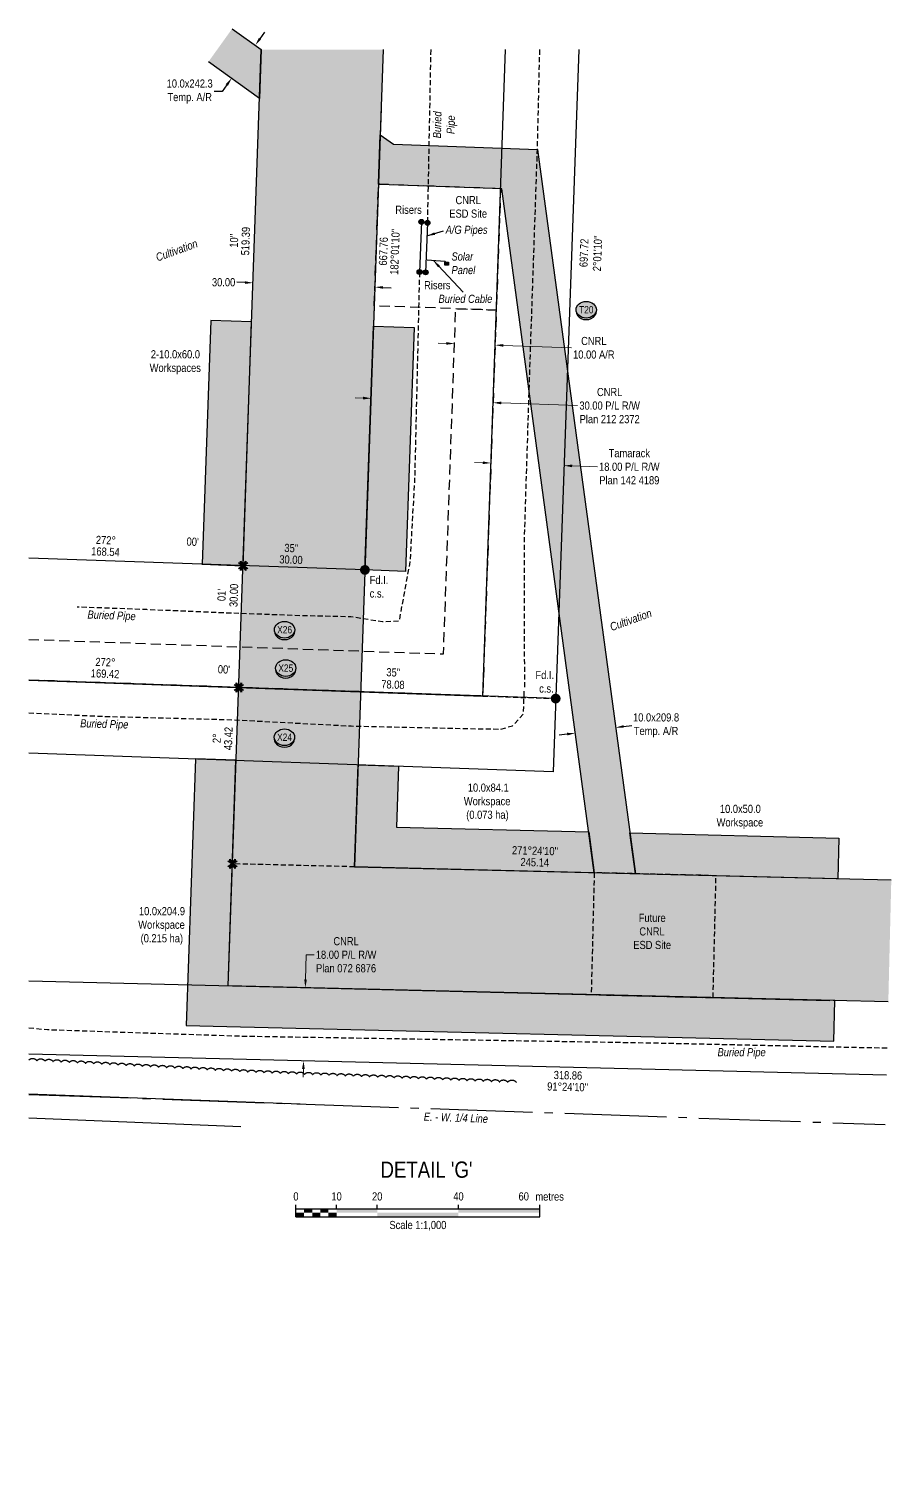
# Model space of a CAD drawing. Extents: x 338216 to 346362, y 6125251 to 6136161.
# Drawn here: x 340932 to 341994, y 6128793 to 6130559 of the extents above; entities that cross this region are included whole.
import ezdxf
from ezdxf.enums import TextEntityAlignment as Align

# ---------------------------------------------------------------- set-up
doc = ezdxf.new("R2010")
doc.units = 0
doc.header["$LTSCALE"] = 5
doc.header["$PDSIZE"] = 0.5
for name, pattern in [('0', [1, 1, 0]), ('foc-ACCESSROAD', [3.75, 2.5, -1.25]), ('foc-QUARTERLINE', [33, 25, -3, 2, -3]), ('foc-TIELINE', [1.875, 1.25, -0.625]), ('foc-TRAV', [1.875, 1.25, -0.625]), ('HIDDEN2', [1.875, 1.25, -0.625]), ('UG_PIPE', [1.875, 1.25, -0.625])]:
    doc.linetypes.add(name, pattern=pattern)
doc.layers.get('Defpoints').update_dxf_attribs({"color": 9})
for name, color, linetype in [('AS-CABLE', 224, 'foc-CABLE'), ('AS-FENCE', 48, 'foc-FENCE'), ('AS-PIPE-AG', 44, 'Continuous'), ('AS-PIPE-UG', 44, 'UG_PIPE'), ('AS-PIPE-UG-T', 44, 'Continuous'), ('AS-POWER', 104, 'foc-POWER'), ('AS-ROADS', 254, 'Continuous'), ('AS-SYMBOL', 7, 'Continuous'), ('C-AR', 13, 'foc-ACCESSROAD'), ('C-RW', 13, 'Continuous'), ('C-WS', 13, 'foc-ACCESSROAD'), ('DETAIL-T', 7, 'Continuous'), ('F-RW', 190, 'Continuous'), ('L-BD', 7, 'Continuous'), ('L-BD1', 253, 'Continuous'), ('L-MON', 1, 'Continuous'), ('L-QSEC', 8, 'foc-QUARTERLINE'), ('L-TIE', 7, 'foc-TIELINE'), ('P-CROSSINGS', 250, 'Continuous'), ('P-PROPOSED', 10, 'Continuous'), ('P-PROPOSED-H', 21, 'Continuous'), ('P-TEMP-BLUE', 146, 'Continuous'), ('P-TEMP-BLUE-T', 146, 'Continuous'), ('P-TRAV', 4, 'foc-TRAV'), ('P-TXT', 4, 'Continuous'), ('T-BUSH', 110, '0'), ('T-EXISTING TFA', 220, 'HIDDEN2'), ('T-EXISTING TFA-T', 220, 'Continuous')]:
    doc.layers.add(name, color=color, linetype=linetype)
for name, color, linetype, lineweight in [('C-AR-T', 13, 'Continuous', 9), ('C-RW-T', 13, 'Continuous', 9), ('F-RW-T', 190, 'Continuous', 9), ('T-TEXT', 48, 'Continuous', 18)]:
    doc.layers.add(name, color=color, linetype=linetype, lineweight=lineweight)
doc.layers.add('P-TEMP-BLUE-H', color=7, linetype='Continuous', true_color=0x99e6ff)
doc.styles.add('80', font='ARIALN.TTF', dxfattribs={"height": 10})
doc.styles.add('80CG', font='ARIALN.TTF', dxfattribs={"height": 10})
doc.styles.add('80L', font='ARIALN.TTF', dxfattribs={"height": 10})
doc.styles.add('80LS', font='ARIALNI.TTF', dxfattribs={"height": 10})
doc.styles.add('Crossing', font='ARIALN.TTF', dxfattribs={"height": 10})
doc.styles.add('foc-LtypeFont', font='ARIALN.TTF', dxfattribs={"height": 7.35})
doc.linetypes.add('foc-CABLE', pattern='A,2,-1,["C",foc-LtypeFont,S=0.2,R=0,X=-0.625,Y=-0.75],-1.24,8', length=12.24)
doc.linetypes.add('foc-FENCE', pattern='A,10,-1,["X",foc-LtypeFont,S=0.2,R=0,X=-0.625,Y=-0.75],-1.24', length=12.24)
doc.linetypes.add('foc-FENCE-NOLINE', pattern='A,0,-6,["X",foc-LtypeFont,S=0.2,R=0,X=-0.625,Y=-0.75],-6.24', length=12.24)
doc.linetypes.add('foc-POWER', pattern='A,6,-1,["P",foc-LtypeFont,S=0.2,R=0,X=-0.625,Y=-0.75],-1.24,4', length=12.24)
doc.dimstyles.new('Compass 5 000', dxfattribs={"dimscale": 5, "dimtxt": 9, "dimasz": 2, "dimexe": 0.2, "dimexo": 0.0625, "dimgap": 0.5, "dimtad": 0, "dimtih": 1, "dimtoh": 1, "dimzin": 0, "dimdsep": 46, "dimtxsty": '80CG', "dimcen": 0.1, "dimse1": 1, "dimse2": 1, "dimclrd": 256, "dimclrt": 256, "dimaunit": 1, "dimadec": 4, "dimazin": 0, "dimtfac": 0.06, "dimtofl": 0, "dimtmove": 0, "dimatfit": 1, "dimfxl": 0.2, "dimtolj": 1, "dimtzin": 0, "dimlwd": -1, "dimarcsym": 0})

# ---------------------------------------------------------------- blocks, each defined once
blk = doc.blocks.new('*D267')
at = {"layer": 'C-AR-T', "transparency": 16777216}
for p, q in [((341446.1, 6130171.7), (341436.1, 6130172.1)), ((341516, 6130169.3), (341600.2, 6130166.3))]:
    blk.add_line(p, q, dxfattribs=at)
for points in [[(341446.1, 6130173.4), (341446, 6130170.1), (341456.1, 6130171.4)], [(341516.1, 6130170.9), (341516, 6130167.6), (341506, 6130169.6)]]:
    blk.add_solid(points, dxfattribs=at)
at = {"layer": 'Defpoints', "color": 0, "transparency": 16777216}
for p in [(341506, 6130169.6), (341450.4, 6130010.9), (341500.4, 6130009.1)]:
    blk.add_point(p, dxfattribs=at)
at = {"layer": 'C-AR-T', "transparency": 16777216, "insert": (341627.5, 6130166.3), "char_height": 10, "attachment_point": 5, "style": '80CG'}
blk.add_mtext('\\A1;CNRL\\P10.00 A/R', dxfattribs=at)
blk = doc.blocks.new('RISER')
h = blk.add_hatch(color=255)
h.dxf.hatch_style = 1
edge = h.paths.add_edge_path()
edge.add_arc((0, 0), 0.7, 0, 360)
blk.add_hatch(color=48).paths.add_polyline_path([(0.58, -0.15), (-0.58, -0.15, 0.774597)])
at = {"color": 48}
blk.add_line((-0.58, -0.15), (0.58, -0.15), dxfattribs=at)
blk.add_circle((0, 0), 0.6, dxfattribs=at)
blk = doc.blocks.new('*D268')
at = {"layer": 'C-RW-T', "transparency": 16777216}
for p, q in [((341272.9, 6129389.4), (341273.6, 6129419.8)), ((341273.6, 6129419.8), (341283.6, 6129419.8)), ((341270.2, 6129279.4), (341269.9, 6129269.4))]:
    blk.add_line(p, q, dxfattribs=at)
for points in [[(341271.2, 6129389.4), (341274.5, 6129389.3), (341272.6, 6129379.4)], [(341268.5, 6129279.5), (341271.8, 6129279.4), (341270.4, 6129289.4)]]:
    blk.add_solid(points, dxfattribs=at)
at = {"layer": 'Defpoints', "color": 0, "transparency": 16777216}
for p in [(341054.3, 6129384.7), (341052.1, 6129294.8), (341270.4, 6129289.4)]:
    blk.add_point(p, dxfattribs=at)
at = {"layer": 'C-RW-T', "transparency": 16777216, "insert": (341322.7, 6129419.8), "char_height": 10, "attachment_point": 5, "style": '80CG'}
blk.add_mtext('\\A1;CNRL\\P18.00 P/L R/W\\PPlan 072 6876', dxfattribs=at)
blk = doc.blocks.new('*D269')
at = {"layer": 'Defpoints', "color": 0, "transparency": 16777216}
for p in [(341590.8, 6130021.4), (341498.9, 6129966.7), (341588.8, 6129963.5)]:
    blk.add_point(p, dxfattribs=at)
at = {"layer": 'F-RW-T', "transparency": 16777216}
for p, q in [((341490.9, 6130024.9), (341480.9, 6130025.3)), ((341600.8, 6130021.1), (341632.2, 6130020))]:
    blk.add_line(p, q, dxfattribs=at)
for points in [[(341491, 6130026.6), (341490.9, 6130023.3), (341500.9, 6130024.6)], [(341600.9, 6130022.7), (341600.8, 6130019.4), (341590.8, 6130021.4)]]:
    blk.add_solid(points, dxfattribs=at)
at = {"layer": 'F-RW-T', "transparency": 16777216, "insert": (341671.2, 6130020), "char_height": 10, "attachment_point": 5, "style": '80CG'}
blk.add_mtext('\\A1;Tamarack\\P18.00 P/L R/W\\PPlan 142 4189', dxfattribs=at)
blk = doc.blocks.new('*D270')
at = {"layer": 'C-RW-T', "transparency": 16777216}
for p, q in [((341343.7, 6130104.5), (341333.7, 6130104.8)), ((341513.5, 6130098.5), (341607.5, 6130095.2))]:
    blk.add_line(p, q, dxfattribs=at)
for points in [[(341343.7, 6130106.1), (341343.6, 6130102.8), (341353.7, 6130104.1)], [(341513.6, 6130100.1), (341513.5, 6130096.8), (341503.5, 6130098.8)]]:
    blk.add_solid(points, dxfattribs=at)
at = {"layer": 'Defpoints', "color": 0, "transparency": 16777216}
for p in [(341354.5, 6130127.7), (341504.4, 6130122.4), (341353.7, 6130104.1)]:
    blk.add_point(p, dxfattribs=at)
at = {"layer": 'C-RW-T', "transparency": 16777216, "insert": (341647, 6130095.2), "char_height": 10, "attachment_point": 5, "style": '80CG'}
blk.add_mtext('\\A1;CNRL\\P30.00 P/L R/W\\PPlan 212 2372', dxfattribs=at)
blk = doc.blocks.new('*U254')
at = {"color": 0}
for p, q in [((-150, 0), (-150, 15)), ((-150, 10), (150.2, 10)), ((-150, 0), (150.2, 0)), ((-100, 10), (-100, 15)), ((-50, 10), (-50, 15)), ((50, 10), (50, 15)), ((150.2, 0), (150.2, 15))]:
    blk.add_line(p, q, dxfattribs=at)
for points in [[(-150, 5), (-140, 5), (-150, 0), (-140, 0)], [(-140, 10), (-130, 10), (-140, 5), (-130, 5)], [(-130, 5), (-120, 5), (-130, 0), (-120, 0)], [(-120, 10), (-110, 10), (-120, 5), (-110, 5)], [(-110, 5), (-100, 5), (-110, 0), (-100, 0)], [(-100, 10), (-50, 10), (-100, 5), (-50, 5)], [(-50, 5), (50, 5), (-50, 0), (50, 0)], [(50, 10), (150.2, 10), (50, 5), (150.2, 5)]]:
    blk.add_solid(points, dxfattribs=at)
at = {"color": 0, "style": '80'}
blk.add_text('metres', height=10, dxfattribs=at).set_placement((162.2, 20), align=Align.CENTER)
at = {"color": 0, "char_height": 10, "style": '80'}
for s, insert, attachment_point in [('0', (-150, 30.2), 2), ('10', (-100, 30.2), 2), ('20', (-50, 30.2), 2), ('40', (50, 30.2), 2), ('60', (136.7, 30.2), 3), ('Scale 1:1,000', (0.1, -5), 2)]:
    blk.add_mtext(s, dxfattribs=dict(at, insert=insert, attachment_point=attachment_point))
blk = doc.blocks.new('xing2')
h = blk.add_hatch(color=50)
h.dxf.hatch_style = 1
edge = h.paths.add_edge_path()
edge.add_ellipse((0, 0), major_axis=(-12.5, 0), ratio=0.816297, start_angle=0, end_angle=360)
h = blk.add_hatch(color=250)
h.dxf.hatch_style = 1
edge = h.paths.add_edge_path()
edge.add_ellipse((0, -2), major_axis=(-12.5, 0), ratio=0.816297, start_angle=0, end_angle=180)
edge.add_line((12.5, -2), (12.5, 0))
edge.add_ellipse((0, 0), major_axis=(-12.5, 0), ratio=0.816297, start_angle=0, end_angle=180, ccw=False)
edge.add_line((-12.5, 0), (-12.5, -2))
at = {"color": 250}
blk.add_ellipse((0, 0), major_axis=(-12.5, 0), ratio=0.816297, dxfattribs=at)
blk.add_ellipse((0, -2), major_axis=(-12.5, 0), ratio=0.816297, start_param=0, end_param=3.141593, dxfattribs=at)
at = {"color": 250, "style": 'Crossing'}
blk.add_attdef('CROSSING', text='', height=9, dxfattribs=at).set_placement((0.1, 0), align=Align.MIDDLE_CENTER)
at = {"color": 250, "style": 'Crossing', "flags": 1}
for tag, p in [('OWNER', (0.1, -12.5)), ('DESCRIPTION', (0.1, -25.8)), ('LOCATION', (0.1, -39.3)), ('DWG_REF', (0.1, -52.8))]:
    blk.add_attdef(tag, text='', height=9, dxfattribs=at).set_placement(p, align=Align.MIDDLE_CENTER)
blk = doc.blocks.new('fdia')
at = {"color": 255, "const_width": 1}
blk.add_lwpolyline([(-0.5, 0, 1), (0.5, 0, 1)], format="xyb", close=True, dxfattribs=at)
blk = doc.blocks.new('Fdiaa')
blk.add_blockref('fdia', (0, 0))
blk = doc.blocks.new('fdib')
at = {"color": 1, "const_width": 1.6}
blk.add_lwpolyline([(-0.4, 0, 1), (0.4, 0, 1)], format="xyb", close=True, dxfattribs=at)
at = {"color": 1}
blk.add_circle((0, 0), 0.8, dxfattribs=at)
blk = doc.blocks.new('Fdibb')
blk.add_blockref('fdib', (0, 0))
blk = doc.blocks.new('fdicc')
for name in ['Fdibb', 'Fdiaa']:
    blk.add_blockref(name, (0, 0))
blk = doc.blocks.new('FDI')
blk.add_blockref('fdicc', (0, 0))
blk = doc.blocks.new('TEMP')
h = blk.add_hatch(color=255)
h.dxf.hatch_style = 1
h.paths.add_polyline_path([(0, 0.25), (-0.67, 1.15), (-0.67, 0.67), (-1.15, 0.67), (-0.25, 0), (-1.15, -0.67), (-0.67, -0.67), (-0.67, -1.15), (0, -0.25), (0.67, -1.15), (0.67, -0.67), (1.15, -0.67), (0.25, 0), (1.15, 0.67), (0.67, 0.67), (0.67, 1.15)])
h.paths.add_polyline_path([(0.57, 0.85), (0.57, 0.57), (0.85, 0.57), (0.08, 0), (0.85, -0.57), (0.57, -0.57), (0.57, -0.85), (0, -0.08), (-0.57, -0.85), (-0.57, -0.57), (-0.85, -0.57), (-0.08, 0), (-0.85, 0.57), (-0.57, 0.57), (-0.57, 0.85), (0, 0.08)], flags=16)
h = blk.add_hatch(color=1)
h.dxf.hatch_style = 1
h.paths.add_polyline_path([(0, 0.08), (-0.57, 0.85), (-0.57, 0.57), (-0.85, 0.57), (-0.08, 0), (-0.85, -0.57), (-0.57, -0.57), (-0.57, -0.85), (0, -0.08), (0.57, -0.85), (0.57, -0.57), (0.85, -0.57), (0.08, 0), (0.85, 0.57), (0.57, 0.57), (0.57, 0.85)])
at = {"color": 1}
for p, q in [((-0.08, 0), (0.08, 0)), ((0, 0.08), (0, -0.08))]:
    blk.add_line(p, q, dxfattribs=at)
at = {"color": 255, "flags": 128}
blk.add_lwpolyline([(-0.25, 0), (-1.15, 0.67), (-0.67, 0.67), (-0.67, 1.15), (0, 0.25), (0.67, 1.15), (0.67, 0.67), (1.15, 0.67), (0.25, 0), (1.15, -0.67), (0.67, -0.67), (0.67, -1.15), (0, -0.25), (-0.67, -1.15), (-0.67, -0.67), (-1.15, -0.67)], close=True, dxfattribs=at)
at = {"color": 1, "flags": 128}
blk.add_lwpolyline([(-0.08, 0), (-0.85, 0.57), (-0.57, 0.57), (-0.57, 0.85), (0, 0.08), (0.57, 0.85), (0.57, 0.57), (0.85, 0.57), (0.08, 0), (0.85, -0.57), (0.57, -0.57), (0.57, -0.85), (0, -0.08), (-0.57, -0.85), (-0.57, -0.57), (-0.85, -0.57)], close=True, dxfattribs=at)
blk = doc.blocks.new('*D279')
at = {"layer": 'Defpoints', "color": 0, "transparency": 16777216}
for p in [(341358.1, 6130240.9), (341204.5, 6130139.9), (341354.4, 6130134.6)]:
    blk.add_point(p, dxfattribs=at)
at = {"layer": 'P-TXT', "transparency": 16777216}
for p, q in [((341198.3, 6130246.6), (341188.3, 6130246.9)), ((341368.1, 6130240.6), (341378.1, 6130240.2))]:
    blk.add_line(p, q, dxfattribs=at)
for points in [[(341198.3, 6130248.2), (341198.2, 6130244.9), (341208.3, 6130246.2)], [(341368.2, 6130242.2), (341368.1, 6130238.9), (341358.1, 6130240.9)]]:
    blk.add_solid(points, dxfattribs=at)
at = {"layer": 'P-TXT', "transparency": 16777216, "insert": (341172, 6130246.9), "char_height": 10, "attachment_point": 5, "style": '80CG'}
blk.add_mtext('\\A1;30.00', dxfattribs=at)
blk = doc.blocks.new('*D280')
at = {"layer": 'Defpoints', "color": 0, "transparency": 16777216}
for p in [(341654.3, 6129699.2), (341606.4, 6129680.1), (341656, 6129686.8)]:
    blk.add_point(p, dxfattribs=at)
at = {"layer": 'P-TEMP-BLUE-T', "transparency": 16777216}
for p, q in [((341594.9, 6129691.2), (341584.9, 6129689.8)), ((341664.2, 6129700.5), (341674.1, 6129701.9))]:
    blk.add_line(p, q, dxfattribs=at)
for points in [[(341594.6, 6129692.8), (341595.1, 6129689.5), (341604.8, 6129692.5)], [(341664, 6129702.2), (341664.4, 6129698.9), (341654.3, 6129699.2)]]:
    blk.add_solid(points, dxfattribs=at)
at = {"layer": 'P-TEMP-BLUE-T', "transparency": 16777216, "insert": (341704.1, 6129701.9), "char_height": 10, "attachment_point": 5, "style": '80CG'}
blk.add_mtext('\\A1;10.0x209.8\\PTemp. A/R', dxfattribs=at)
blk = doc.blocks.new('*D286')
at = {"layer": 'Defpoints', "color": 0, "transparency": 16777216}
for p in [(341202.4, 6130544.5), (341173.3, 6130503.9), (341181.9, 6130497.8)]:
    blk.add_point(p, dxfattribs=at)
at = {"layer": 'P-TEMP-BLUE-T', "transparency": 16777216}
for p, q in [((341216.8, 6130546.5), (341222.6, 6130554.7)), ((341176.1, 6130489.6), (341170.2, 6130481.5)), ((341170.2, 6130481.5), (341160.2, 6130481.5))]:
    blk.add_line(p, q, dxfattribs=at)
for points in [[(341215.5, 6130547.5), (341218.2, 6130545.6), (341211, 6130538.4)], [(341174.7, 6130490.6), (341177.4, 6130488.7), (341181.9, 6130497.8)]]:
    blk.add_solid(points, dxfattribs=at)
at = {"layer": 'P-TEMP-BLUE-T', "transparency": 16777216, "insert": (341130.3, 6130481.5), "char_height": 10, "attachment_point": 5, "style": '80CG'}
blk.add_mtext('\\A1;10.0x242.3\\PTemp. A/R', dxfattribs=at)
blk = doc.blocks.new('Well_proximity')
h = blk.add_hatch(color=191)
h.dxf.hatch_style = 1
edge = h.paths.add_edge_path()
edge.add_ellipse((0, 0), major_axis=(-12.5, 0), ratio=0.816297, start_angle=0, end_angle=360)
h = blk.add_hatch(color=250)
h.dxf.hatch_style = 1
edge = h.paths.add_edge_path()
edge.add_ellipse((0, -2), major_axis=(-12.5, 0), ratio=0.816297, start_angle=0, end_angle=180)
edge.add_line((12.5, -2), (12.5, 0))
edge.add_ellipse((0, 0), major_axis=(-12.5, 0), ratio=0.816297, start_angle=0, end_angle=180, ccw=False)
edge.add_line((-12.5, 0), (-12.5, -2))
at = {"color": 250}
blk.add_ellipse((0, 0), major_axis=(-12.5, 0), ratio=0.816297, dxfattribs=at)
blk.add_ellipse((0, -2), major_axis=(-12.5, 0), ratio=0.816297, start_param=0, end_param=3.141593, dxfattribs=at)
at = {"color": 250, "style": '80L'}
blk.add_attdef('CROSSING', text='', height=9, dxfattribs=at).set_placement((0.1, 0), align=Align.MIDDLE_CENTER)

msp = doc.modelspace()

# ---------------------------------------------------------------- hatches: boundary and pattern name
at = {"layer": 'AS-POWER'}
h = msp.add_hatch(color=256, dxfattribs=at)
h.dxf.hatch_style = 1
h.paths.add_polyline_path([(341444.393, 6130271.48), (341448.848, 6130271.48), (341448.848, 6130267.918), (341444.393, 6130267.918)])
at = {"layer": 'P-PROPOSED-H'}
h = msp.add_hatch(color=256, dxfattribs=at)
h.dxf.hatch_style = 1
h.paths.add_polyline_path([(341993.509, 6129511.761), (341989.838, 6129361.818), (341177.732, 6129381.699), (341218.416, 6130533.07), (341368.477, 6130533.07), (341332.961, 6129527.965)])
at = {"layer": 'P-TEMP-BLUE-H'}
h = msp.add_hatch(color=256, dxfattribs=at)
h.dxf.hatch_style = 1
h.paths.add_polyline_path([(341182.529, 6130558.777), (341153.425, 6130518.147), (341216.297, 6130473.11), (341218.416, 6130533.07)])
h = msp.add_hatch(color=256, dxfattribs=at)
h.dxf.hatch_style = 1
h.paths.add_polyline_path([(341364.772, 6130428.23), (341380.944, 6130416.646), (341558.179, 6130410.387), (341678.596, 6129519.486), (341627.982, 6129520.748), (341514.286, 6130361.928), (341364.103, 6130367.232), (341362.653, 6130368.27)])
h = msp.add_hatch(color=256, dxfattribs=at)
h.dxf.hatch_style = 1
h.paths.add_polyline_path([(341206.21, 6130198.101), (341156.254, 6130199.917), (341145.607, 6129900.117), (341195.988, 6129898.341)])
h = msp.add_hatch(color=256, dxfattribs=at)
h.dxf.hatch_style = 1
h.paths.add_polyline_path([(341356.445, 6130192.913), (341406.404, 6130191.168), (341395.815, 6129891.349), (341345.857, 6129893.108)])
h = msp.add_hatch(color=256, dxfattribs=at)
h.dxf.hatch_style = 1
h.paths.add_polyline_path([(341176.028, 6129331.737), (341922.921, 6129313.452), (341924.147, 6129363.426), (341177.732, 6129381.699), (341187.518, 6129658.66), (341137.56, 6129660.413), (341125.99, 6129332.962)])

# ---------------------------------------------------------------- linework, layer by layer
at = {"layer": 'AS-CABLE', "flags": 128}
msp.add_lwpolyline([(341446.127, 6130270.808), (341444.132, 6130272.648), (341422.357, 6130274.028)], dxfattribs=at)
at = {"layer": 'AS-FENCE', "linetype": 'foc-FENCE-NOLINE', "flags": 128}
msp.add_lwpolyline([(340932.375, 6129248.766), (341266.377, 6129236.508)], dxfattribs=at)
at = {"layer": 'AS-FENCE', "flags": 128}
msp.add_lwpolyline([(340932.375, 6129219.199), (341193.077, 6129208.683)], dxfattribs=at)
at = {"layer": 'AS-PIPE-AG', "flags": 128}
for points in [[(341415.407, 6130321.173), (341413.032, 6130259.488)], [(341422.807, 6130320.143), (341420.587, 6130259.118)]]:
    msp.add_lwpolyline(points, dxfattribs=at)
at = {"layer": 'AS-PIPE-UG', "flags": 128}
for points in [[(341426.825, 6130533.07), (341422.887, 6130330.333), (341422.832, 6130320.063)], [(341560.621, 6130533.07), (341557.787, 6130412.613), (341548.032, 6130128.813), (341541.847, 6129933.018), (341542.052, 6129745.953)], [(340932.375, 6129717.218), (341026.757, 6129712.953), (341182.362, 6129708.883), (341328.922, 6129701.188), (341451.277, 6129698.428), (341513.082, 6129697.313), (341527.397, 6129701.428), (341540.862, 6129715.908), (341542.052, 6129745.953)], [(340932.375, 6129329.9), (340955.517, 6129327.738), (341196.107, 6129319.788), (341697.082, 6129311.488), (341988.452, 6129305.19)]]:
    msp.add_lwpolyline(points, dxfattribs=at)
at = {"layer": 'AS-POWER'}
msp.add_lwpolyline([(341444.393, 6130271.48), (341448.848, 6130271.48), (341448.848, 6130267.918), (341444.393, 6130267.918)], close=True, dxfattribs=at)
at = {"layer": 'AS-ROADS', "flags": 128}
msp.add_lwpolyline([(341632.949, 6128780.93, 29.993, 29.993, 0), (341619.148, 6128350.61, 0, 0, 0)], format="xyseb", dxfattribs=at)
at = {"layer": 'C-AR', "flags": 128}
msp.add_lwpolyline([(340932.375, 6129807.669), (341442.62, 6129789.765), (341457.583, 6130214.408), (341507.541, 6130212.643), (341490.818, 6129738.054), (340932.375, 6129757.649)], dxfattribs=at)
at = {"layer": 'C-RW', "flags": 128}
for points in [[(340932.375, 6129757.679), (341490.818, 6129738.054), (341518.832, 6130533.07)], [(341365.912, 6130460.95), (341345.857, 6129893.108), (340932.375, 6129907.68)], [(340932.375, 6129387.706), (341917.789, 6129363.582)], [(341987.636, 6129271.865), (340932.375, 6129297.699)]]:
    msp.add_lwpolyline(points, dxfattribs=at)
at = {"layer": 'C-WS', "flags": 128}
msp.add_lwpolyline([(341507.541, 6130212.643), (341357.326, 6130217.948), (341362.619, 6130367.822), (341512.834, 6130362.517)], close=True, dxfattribs=at)
at = {"layer": 'Defpoints'}
msp.add_line((341580.612, 6129734.903), (340932.375, 6129757.649), dxfattribs=at)
at = {"layer": 'F-RW', "flags": 128}
for points in [[(341608.868, 6130533.07), (341577.574, 6129644.974), (340932.375, 6129667.613)], [(340932.375, 6129757.679), (341490.818, 6129738.054), (341518.832, 6130533.07)]]:
    msp.add_lwpolyline(points, dxfattribs=at)
at = {"layer": 'L-QSEC', "flags": 128}
msp.add_lwpolyline([(340932.375, 6129248.115), (341986.144, 6129210.896)], dxfattribs=at)
at = {"layer": 'L-TIE', "flags": 128}
msp.add_lwpolyline([(341490.818, 6129738.054), (341580.612, 6129734.903)], dxfattribs=at)
at = {"layer": 'P-TEMP-BLUE', "flags": 128}
msp.add_lwpolyline([(341182.529, 6130558.777), (341218.416, 6130533.07), (341216.297, 6130473.11), (341153.425, 6130518.147)], dxfattribs=at)
msp.add_lwpolyline([(341356.445, 6130192.913), (341406.404, 6130191.168), (341395.815, 6129891.349), (341345.857, 6129893.108)], close=True, dxfattribs=at)
at = {"layer": 'P-TRAV', "flags": 128}
msp.add_lwpolyline([(341332.961, 6129527.965), (341183.029, 6129531.615)], dxfattribs=at)
at = {"layer": 'T-BUSH', "flags": 128}
msp.add_lwpolyline([(340932.215, 6129290.003, -0.52056705), (340942.198, 6129289.47, -0.52056705), (340952.182, 6129288.936, -0.52056705), (340962.165, 6129288.403, -0.52056705), (340972.149, 6129287.869, -0.52056705), (340982.132, 6129287.336, -0.52056705), (340992.116, 6129286.802, -0.52056705), (341002.1, 6129286.269, -0.52056705), (341012.083, 6129285.735, -0.52056705), (341022.067, 6129285.202, -0.52056705), (341032.05, 6129284.668, -0.52056705), (341042.034, 6129284.135, -0.52056705), (341052.017, 6129283.601, -0.52056705), (341062.001, 6129283.067, -0.52056705), (341071.984, 6129282.534, -0.52056705), (341081.968, 6129282, -0.52056705), (341091.952, 6129281.467, -0.52056705), (341101.935, 6129280.933, -0.52056705), (341111.919, 6129280.4, -0.52056705), (341121.902, 6129279.866, -0.52056705), (341131.886, 6129279.333, -0.52056705), (341141.869, 6129278.799, -0.52056705), (341151.853, 6129278.266, -0.52056705), (341161.836, 6129277.732, -0.52056705), (341171.82, 6129277.199, -0.52056705), (341181.804, 6129276.665, -0.52056705), (341191.787, 6129276.132, -0.52056705), (341201.771, 6129275.598, -0.52056705), (341211.755, 6129275.073, -0.52056705), (341221.745, 6129274.684, -0.52056705), (341231.735, 6129274.295, -0.52056705), (341241.725, 6129273.905, -0.52056705), (341251.716, 6129273.516, -0.52056705), (341261.706, 6129273.127, -0.52056705), (341271.696, 6129272.738, -0.52056705), (341281.686, 6129272.349, -0.52056705), (341291.676, 6129271.959, -0.52056705), (341301.667, 6129271.57, -0.52056705), (341311.657, 6129271.181, -0.52056705), (341321.647, 6129270.792, -0.52056705), (341331.637, 6129270.402, -0.52056705), (341341.628, 6129270.013, -0.52056705), (341351.618, 6129269.624, -0.52056705), (341361.608, 6129269.235, -0.52056705), (341371.598, 6129268.846, -0.52056705), (341381.588, 6129268.456, -0.52056705), (341391.579, 6129268.067, -0.52056705), (341401.569, 6129267.678, -0.52056705), (341411.559, 6129267.289, -0.52056705), (341421.549, 6129266.899, -0.52056705), (341431.54, 6129266.51, -0.52056705), (341441.53, 6129266.121, -0.52056705), (341451.52, 6129265.732, -0.52056705), (341461.51, 6129265.343, -0.52056705), (341471.5, 6129264.953, -0.52056705), (341481.491, 6129264.564, -0.52056705), (341491.481, 6129264.175, -0.52056705), (341501.471, 6129263.786, -0.52056705), (341511.461, 6129263.397, -0.52056705), (341521.452, 6129263.007, -0.52056705), (341532.401, 6129262.581, -0.52056705)], format="xyb", dxfattribs=at)
at = {"layer": 'T-EXISTING TFA', "flags": 128}
msp.add_lwpolyline([(341624.313, 6129370.762), (341774.235, 6129367.092), (341777.906, 6129517.05), (341627.984, 6129520.728)], close=True, dxfattribs=at)

# ---------------------------------------------------------------- block references
at = {"layer": 'AS-SYMBOL', "xscale": 4.998900549999963, "yscale": 4.998900549999963, "zscale": 24.99999999999968}
for p in [(341415.352, 6130321.208), (341415.352, 6130321.208), (341422.832, 6130320.108), (341422.832, 6130320.108), (341413.047, 6130259.503), (341420.577, 6130259.193)]:
    msp.add_blockref('RISER', p, dxfattribs=at)
at = {"layer": 'DETAIL-T', "xscale": 0.99978011, "yscale": 0.99978011, "zscale": 0.99978011}
msp.add_blockref('*U254', (341410.982, 6129097.423), dxfattribs=at)
at = {"layer": 'L-MON', "xscale": 4.998900549999963, "yscale": 4.998900549999963}
for name, p, zscale in [('TEMP', (341195.988, 6129898.341), 4.998900549999963), ('FDI', (341345.857, 6129893.108), 24.99999999999968), ('TEMP', (341190.697, 6129748.601), 4.998900549999963), ('FDI', (341580.612, 6129734.903), 24.99999999999968), ('TEMP', (341183.029, 6129531.615), 4.998900549999963)]:
    msp.add_blockref(name, p, dxfattribs=dict(at, zscale=zscale))
at = {"layer": 'P-CROSSINGS'}
for name, p, xscale, yscale, zscale, values in [('Well_proximity', (341618.134, 6130213.164), 0.9995958905169131, 0.9995958905169131, 0.9995958905169131, {'CROSSING': 'T20'}), ('xing2', (341246.986, 6129819.565), 0.99978011, 0.99978011, 0.99978011, {'CROSSING': 'X26'}), ('xing2', (341248.417, 6129772.353), 0.99978011, 0.99978011, 0.99978011, {'CROSSING': 'X25'}), ('xing2', (341246.889, 6129687.361), 0.99978011, 0.99978011, 0.99978011, {'CROSSING': 'X24'})]:
    msp.add_blockref(name, p, dxfattribs=dict(at, xscale=xscale, yscale=yscale, zscale=zscale)).add_auto_attribs(values)

# ---------------------------------------------------------------- texts
at = {"layer": 'AS-CABLE', "insert": (341436.455, 6130231.569), "char_height": 9.9978, "attachment_point": 1, "style": '80L'}
msp.add_mtext_dynamic_manual_height_columns('{\\fArial Narrow|b0|i1|c0|p34;Buried Cable}', width=68.55982, gutter_width=50, heights=[0], dxfattribs=at)
at = {"layer": 'AS-PIPE-AG', "insert": (341445.223, 6130316.496), "char_height": 9.9978, "attachment_point": 1, "style": '80L'}
msp.add_mtext_dynamic_manual_height_columns('{\\fArial Narrow|b0|i1|c0|p34;A/G Pipes}', width=53.24296, gutter_width=50, heights=[0], dxfattribs=at)
at = {"layer": 'AS-PIPE-UG-T', "char_height": 9.9978, "attachment_point": 1, "style": '80L'}
for s, insert, rotation in [('\\pi12.936;{\\fArial Narrow|b0|i1|c0|p34;Buried \\P\\pi18.477;Pipe}', (341429.207, 6130411.184), 88.887268), ('{\\fArial Narrow|b0|i1|c0|p34;Buried Pipe}', (341004.799, 6129843.366), 357.872229), ('{\\fArial Narrow|b0|i1|c0|p34;Buried Pipe}', (340995.717, 6129709.543), 358.501715)]:
    msp.add_mtext_dynamic_manual_height_columns(s, width=59.03588, gutter_width=49.989, heights=[0], dxfattribs=dict(at, insert=insert, rotation=rotation))
at = {"layer": 'AS-PIPE-UG-T', "insert": (341779.738, 6129304.963), "char_height": 9.9978, "attachment_point": 1, "style": '80L'}
msp.add_mtext_dynamic_manual_height_columns('{\\fArial Narrow|b0|i1|c0|p34;Buried Pipe}', width=59.03588, gutter_width=49.989, heights=[0], dxfattribs=at)
at = {"layer": 'AS-POWER', "insert": (341452.369, 6130283.627), "char_height": 9.9978, "attachment_point": 1, "style": '80L'}
msp.add_mtext_dynamic_manual_height_columns('{\\fArial Narrow|b0|i1|c0|p34;Solar\\PPanel}', width=68.55982, gutter_width=50, heights=[0], dxfattribs=at)
at = {"layer": 'C-AR-T', "insert": (341472.941, 6130339.599), "char_height": 9.9978, "attachment_point": 5, "style": '80CG'}
msp.add_mtext('\\A1;CNRL\\PESD Site', dxfattribs=at)
at = {"layer": 'DETAIL-T', "color": 3, "insert": (341421.639, 6129155.358), "char_height": 19.9956, "width": 223.8088, "attachment_point": 5, "style": '80CG'}
msp.add_mtext("DETAIL 'G'", dxfattribs=at)
at = {"layer": 'L-BD', "style": '80L'}
for s, rotation, p in [("182°01'10''", 87.9774, (341382.808, 6130284.5)), ('667.76', 87.9774, (341368.57, 6130285.003)), ('168.54', 357.9816, (341026.668, 6129915.548)), ('272°', 357.9816, (341027.17, 6129929.786)), ("00'", 357.9816, (341133.943, 6129927.828)), ("35''", 357.9816, (341255.421, 6129919.976)), ('30.00', 357.9816, (341254.919, 6129905.738)), ('272°', 357.9904, (341026.698, 6129779.723)), ('169.42', 357.9904, (341026.198, 6129765.484)), ("00'", 357.9904, (341172.402, 6129770.766)), ("35''", 357.9904, (341380.901, 6129767.123)), ('78.08', 357.9904, (341380.375, 6129752.136)), ('318.86', 358.5976, (341595.683, 6129271.577)), ("91°24'10''", 358.5976, (341595.334, 6129257.335))]:
    msp.add_text(s, height=9.9978, rotation=rotation, dxfattribs=at).set_placement(p, align=Align.MIDDLE)
at = {"layer": 'L-BD', "insert": (341610.375, 6130283.213), "char_height": 9.9978, "width": 25.8343, "attachment_point": 2, "rotation": 87.9819, "style": '80L'}
msp.add_mtext("697.72 2°01'10''", dxfattribs=at)
at = {"layer": 'L-BD1', "style": '80L'}
for s, rotation, p in [('519.39', 87.9763, (341199.028, 6130297.516)), ("10''", 87.9763, (341184.79, 6130298.019)), ("01'", 88.0468, (341169.552, 6129862.292)), ('30.00', 88.0468, (341184.54, 6129861.781)), ('2%%D', 88.3308, (341163.548, 6129686.1)), ('43.42', 88.3308, (341177.788, 6129685.685)), ("271°24'10''", 358.5964, (341555.206, 6129547.767)), ('245.14', 358.5964, (341554.857, 6129533.525))]:
    msp.add_text(s, height=9.9978, rotation=rotation, dxfattribs=at).set_placement(p, align=Align.MIDDLE)
at = {"layer": 'L-MON', "char_height": 9.9978, "attachment_point": 1, "style": '80L'}
for s, insert in [('Fd.I. \\Pc.s.', (341351.748, 6129885.813)), ('\\pi1.0664;Fd.I. \\P\\pi5.6425;c.s.', (341554.665, 6129768.891))]:
    msp.add_mtext_dynamic_manual_height_columns(s, width=22.04407, gutter_width=50, heights=[0], dxfattribs=dict(at, insert=insert))
at = {"layer": 'L-QSEC', "insert": (341418.558, 6129225.803), "char_height": 9.9978, "attachment_point": 1, "rotation": 357.97715, "style": '80L'}
msp.add_mtext_dynamic_manual_height_columns('{\\fArial Narrow|b0|i1|c0|p34;E. - W. 1/4 Line}', width=184.20637, gutter_width=50, heights=[0], dxfattribs=at)
at = {"layer": 'T-EXISTING TFA-T', "insert": (341674.007, 6129470.183), "char_height": 9.9978, "attachment_point": 1, "style": '80L'}
msp.add_mtext_dynamic_manual_height_columns('\\pi8.7959;Future\\P\\pi9.5222;CNRL\\P\\pi2.0887;ESD Site', width=49.23564, gutter_width=49.989, heights=[0], dxfattribs=at)
at = {"layer": 'T-TEXT', "style": '80LS'}
for p in [(341114.227, 6130286.213), (341672.977, 6129831.631)]:
    msp.add_text('Cultivation', height=9.9978, rotation=20, dxfattribs=at).set_placement(p, align=Align.MIDDLE_CENTER)
at = {"layer": 'T-TEXT', "char_height": 9.9978, "attachment_point": 1, "style": '80L'}
for insert in [(341383.357, 6130341.086), (341418.71, 6130248.341)]:
    msp.add_mtext_dynamic_manual_height_columns('Risers', width=22.72123, gutter_width=50, heights=[0], dxfattribs=dict(at, insert=insert))

# ---------------------------------------------------------------- dimensions: what is measured, and where the dimension line sits
at = {"layer": 'C-AR-T'}
dim = msp.add_linear_dim(base=(341506.025, 6130169.635), p1=(341450.412, 6130010.897), p2=(341500.37, 6130009.136), angle=357.9819, text='CNRL\\P10.00 A/R', dimstyle='Compass 5 000', dxfattribs=at)
dim.commit()
dim.dimension.update_dxf_attribs({"geometry": '*D267', "text_midpoint": (341627.519, 6130166.316), "dimtype": 161})
at = {"layer": 'C-RW-T'}
for base, p1, p2, angle, text, picture, middle in [((341353.656, 6130104.111), (341504.363, 6130122.446), (341354.489, 6130127.727), 177.9819, 'CNRL\\P30.00 P/L R/W\\PPlan 212 2372', '*D270', (341647.006, 6130095.165)), ((341270.408, 6129289.423), (341054.316, 6129384.721), (341052.114, 6129294.768), 268.5976, 'CNRL\\P18.00 P/L R/W\\PPlan 072 6876', '*D268', (341322.686, 6129419.802))]:
    dim = msp.add_linear_dim(base=base, p1=p1, p2=p2, angle=angle, text=text, dimstyle='Compass 5 000', dxfattribs=at)
    dim.commit()
    dim.dimension.update_dxf_attribs({"geometry": picture, "text_midpoint": middle, "dimtype": 161})
at = {"layer": 'F-RW-T'}
dim = msp.add_linear_dim(base=(341590.838, 6130021.406), p1=(341498.875, 6129966.706), p2=(341588.799, 6129963.537), angle=357.9819, text='Tamarack\\P18.00 P/L R/W\\PPlan 142 4189', dimstyle='Compass 5 000', dxfattribs=at)
dim.commit()
dim.dimension.update_dxf_attribs({"geometry": '*D269', "text_midpoint": (341671.246, 6130019.95), "dimtype": 161})
at = {"layer": 'P-TEMP-BLUE-T'}
dim = msp.add_linear_dim(base=(341181.879, 6130497.764), p1=(341202.447, 6130544.509), p2=(341173.343, 6130503.879), angle=234.384801, text='10.0x242.3\\PTemp. A/R', dimstyle='Compass 5 000', dxfattribs=at)
dim.commit()
dim.dimension.update_dxf_attribs({"geometry": '*D286', "text_midpoint": (341130.27, 6130481.506), "dimtype": 161})
dim = msp.add_aligned_dim(p1=(341606.444, 6129680.096), p2=(341655.982, 6129686.791), distance=12.51, text='10.0x209.8\\PTemp. A/R', dimstyle='Compass 5 000', dxfattribs=at)
dim.commit()
dim.dimension.update_dxf_attribs({"geometry": '*D280', "text_midpoint": (341704.103, 6129701.867)})
at = {"layer": 'P-TXT'}
dim = msp.add_linear_dim(base=(341358.141, 6130240.931), p1=(341204.524, 6130139.918), p2=(341354.387, 6130134.625), angle=357.97736, text='30.00', dimstyle='Compass 5 000', dxfattribs=at)
dim.commit()
dim.dimension.update_dxf_attribs({"geometry": '*D279', "text_midpoint": (341171.967, 6130246.929), "dimtype": 161})

# ---------------------------------------------------------------- leaders
at = {"layer": 'AS-CABLE'}
msp.add_leader([(341430.193, 6130273.531), (341466.861, 6130234.643)], dimstyle='Compass 5 000', dxfattribs=at)
at = {"layer": 'AS-PIPE-AG'}
msp.add_leader([(341422.214, 6130303.844), (341442.584, 6130310.249)], dimstyle='Compass 5 000', dxfattribs=at)

# ---------------------------------------------------------------- next in the draw order: texts
at = {"layer": 'P-TEMP-BLUE-T', "insert": (341083.842, 6130163.349), "char_height": 9.9978, "attachment_point": 1, "style": '80L', "bg_fill": 3, "box_fill_scale": 1.2, "bg_fill_color": 256, "bg_fill_transparency": 0}
msp.add_mtext_dynamic_manual_height_columns('\\pi-1.3617;2-10.0x60.0\\P\\pi-2.7632;Workspaces', width=56.88831, gutter_width=49.989, heights=[0], dxfattribs=at)
at = {"layer": 'P-TEMP-BLUE-T', "char_height": 9.9978, "attachment_point": 1, "style": '80L', "bg_fill": 2}
for s, insert in [('\\pi4.9602;10.0x84.1\\P\\pi0.12842;Workspace\\P\\pi3.0302;(0.073 ha)', (341467.503, 6129630.354)), ('\\pi4.1828;10.0x50.0\\P\\pi0.12842;Workspace', (341778.455, 6129604.247))]:
    msp.add_mtext_dynamic_manual_height_columns(s, width=56.88831, gutter_width=49.989, heights=[0], dxfattribs=dict(at, insert=insert))

# ---------------------------------------------------------------- next in the draw order: hatches: boundary and pattern name
at = {"layer": 'P-TEMP-BLUE-H'}
h = msp.add_hatch(color=256, dxfattribs=at)
h.dxf.hatch_style = 1
h.paths.add_polyline_path([(341678.596, 6129519.486), (341627.982, 6129520.748), (341621.196, 6129570.952), (341384.683, 6129576.71), (341387.389, 6129651.647), (341337.393, 6129653.401), (341332.961, 6129527.965)])
h = msp.add_hatch(color=256, dxfattribs=at)
h.dxf.hatch_style = 1
h.paths.add_polyline_path([(341671.806, 6129569.72), (341929.051, 6129563.346), (341927.825, 6129513.372), (341678.596, 6129519.486)])

# ---------------------------------------------------------------- next in the draw order: linework, layer by layer
at = {"layer": 'AS-PIPE-UG', "flags": 128}
msp.add_lwpolyline([(341412.987, 6130259.348), (341411.132, 6130179.063), (341406.987, 6130004.893), (341401.222, 6129903.083), (341387.797, 6129830.123), (341367.372, 6129829.238), (341328.657, 6129835.338), (341267.297, 6129836.778), (341176.642, 6129840.028), (341077.592, 6129844.253), (340991.867, 6129847.438)], dxfattribs=at)
at = {"layer": 'P-PROPOSED', "flags": 128}
for points in [[(341989.838, 6129361.818), (341177.732, 6129381.699), (341218.416, 6130533.07)], [(341368.477, 6130533.07), (341332.961, 6129527.965), (341993.509, 6129511.761)]]:
    msp.add_lwpolyline(points, dxfattribs=at)
at = {"layer": 'P-TEMP-BLUE', "flags": 128}
for points in [[(341364.772, 6130428.23), (341380.944, 6130416.646), (341558.179, 6130410.387), (341678.596, 6129519.486), (341627.982, 6129520.748), (341514.286, 6130361.928), (341364.103, 6130367.232), (341362.653, 6130368.27)], [(341206.21, 6130198.101), (341156.254, 6130199.917), (341145.607, 6129900.117), (341195.988, 6129898.341)], [(341627.984, 6129520.728), (341332.961, 6129527.965), (341337.393, 6129653.401), (341387.389, 6129651.647), (341384.683, 6129576.71), (341621.196, 6129570.952)], [(341671.806, 6129569.72), (341929.051, 6129563.346), (341927.825, 6129513.372), (341678.596, 6129519.486)]]:
    msp.add_lwpolyline(points, close=True, dxfattribs=at)
msp.add_lwpolyline([(341176.028, 6129331.737), (341922.921, 6129313.452), (341924.147, 6129363.426), (341177.732, 6129381.699), (341187.194, 6129659.161), (341137.236, 6129660.914), (341126.052, 6129332.961), (341176.028, 6129331.737)], dxfattribs=at)

# ---------------------------------------------------------------- next in the draw order: texts
at = {"layer": 'P-TEMP-BLUE-T', "insert": (341066.874, 6129478.418), "char_height": 9.9978, "attachment_point": 1, "style": '80L', "bg_fill": 3, "box_fill_scale": 1.2, "bg_fill_color": 256, "bg_fill_transparency": 0}
msp.add_mtext_dynamic_manual_height_columns('\\pi0.97407;10.0x204.9\\P\\pi0.12842;Workspace\\P\\pi3.0302;(0.215 ha)', width=56.88831, gutter_width=49.989, heights=[0], dxfattribs=at)

doc.saveas('drawing.dxf')
